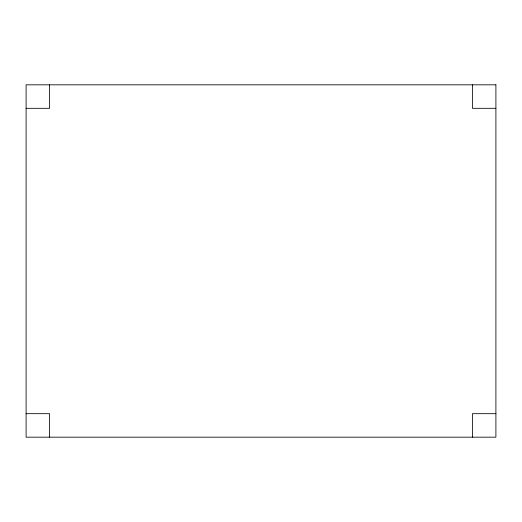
<?xml version="1.0" encoding="UTF-8"?>
<svg xmlns="http://www.w3.org/2000/svg" width="522" height="522" viewBox="0 0 522 522"><rect width="100%" height="100%" fill="white"/><g stroke="black" fill="none" stroke-linecap="round" stroke-linejoin="round"><path stroke-width="0.78" d="M26.1 108.315L49.59 108.315L49.59 84.825M495.9 108.315L472.41 108.315L472.41 84.825M26.1 413.685L49.59 413.685L49.59 437.175M495.9 413.685L472.41 413.685L472.41 437.175M495.9 84.825L26.1 84.825L26.1 437.175L495.9 437.175L495.9 84.825"/></g></svg>
